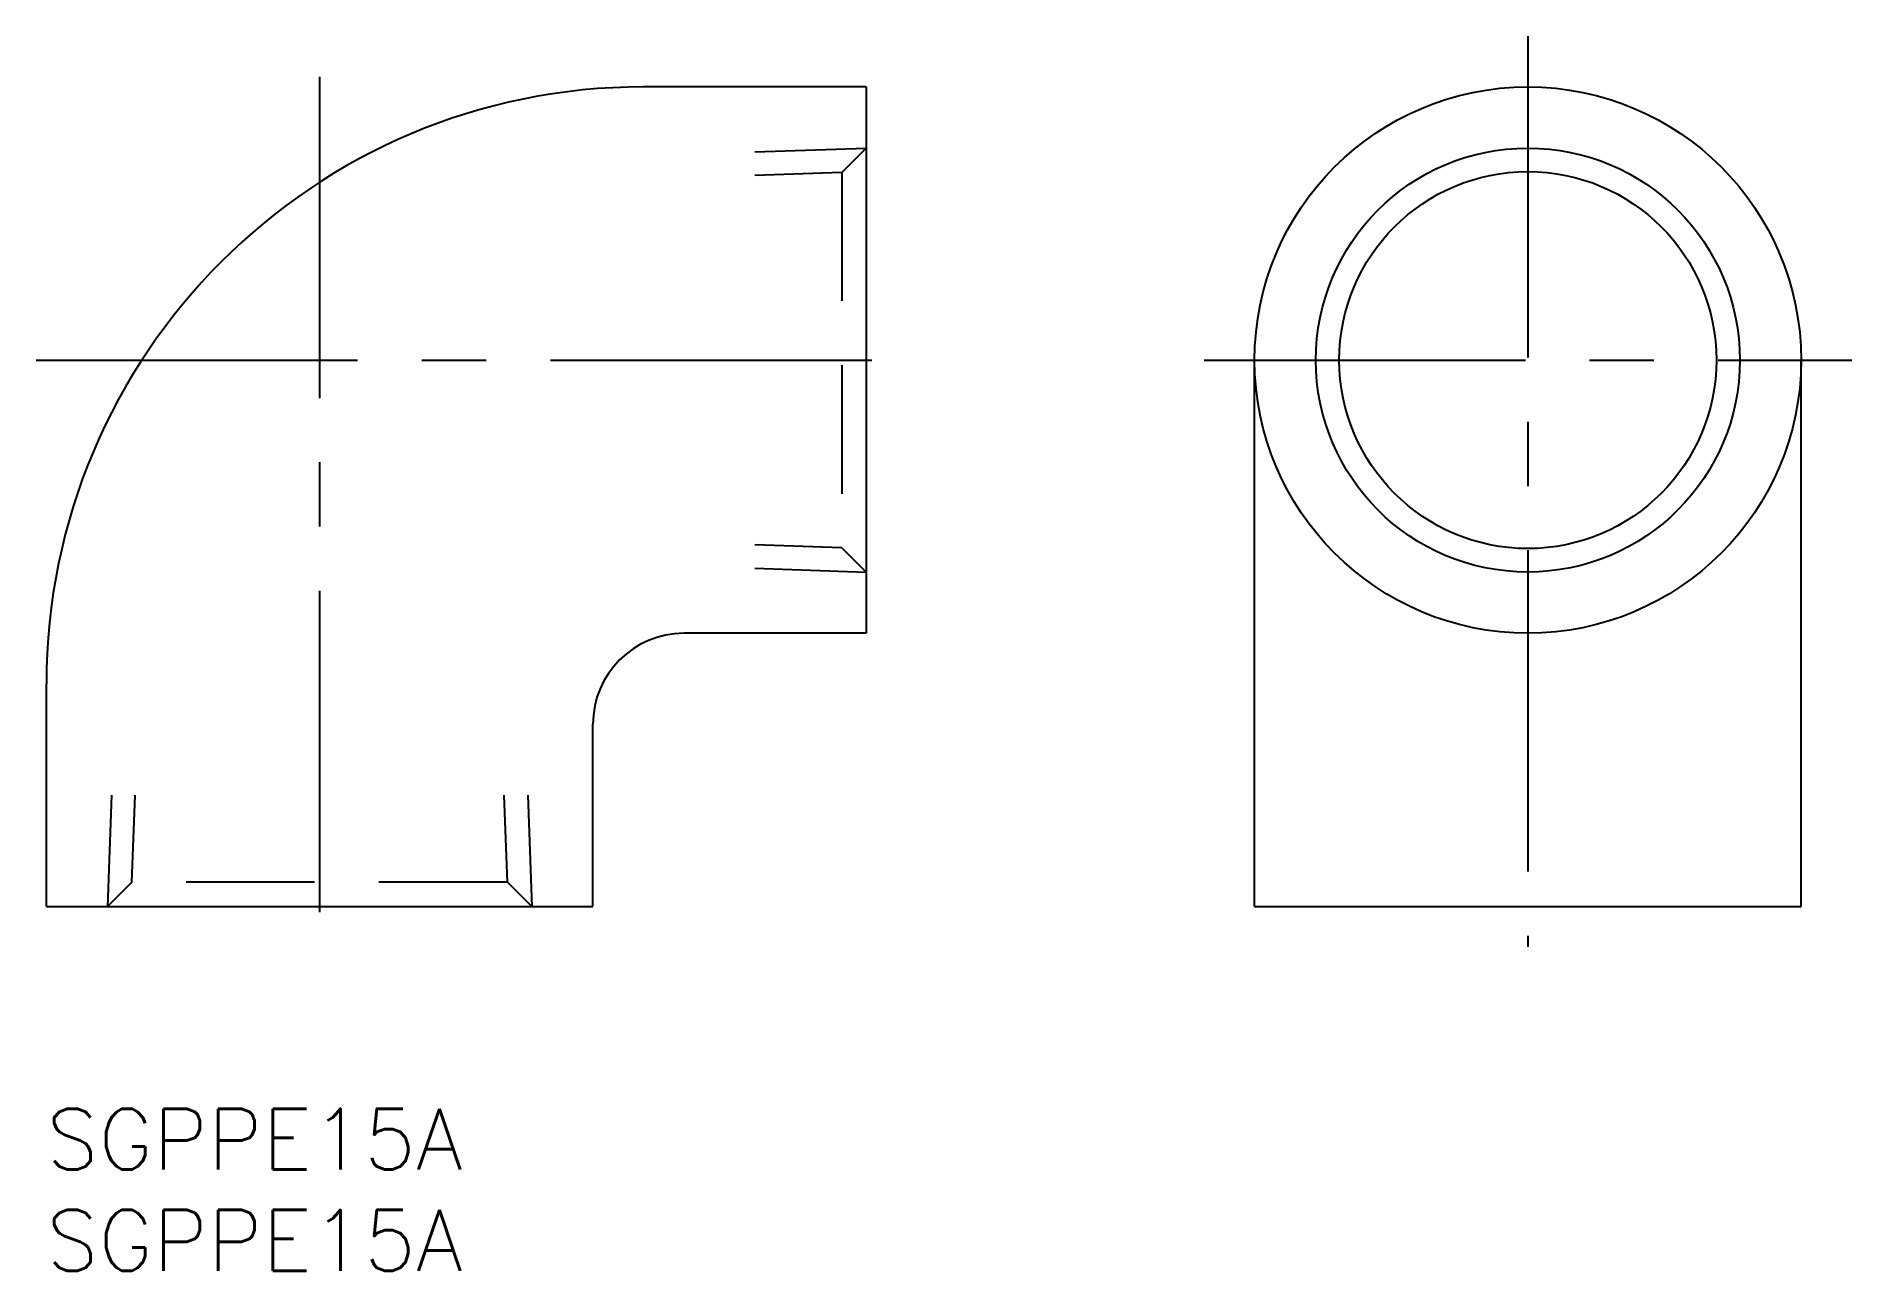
# Model space of a CAD drawing. Extents: x -0.5 to 89.2, y -8 to 53.
import ezdxf

# ---------------------------------------------------------------- set-up
doc = ezdxf.new("R2010")
doc.units = 0
doc.header["$LTSCALE"] = 0.5
doc.linetypes.add('CENTER', pattern=[50.8, 31.75, -6.35, 6.35, -6.35])
doc.linetypes.add('DASHED', pattern=[19.05, 12.7, -6.35])
for name, color, linetype in [('MSM_CENTER', 1, 'CENTER'), ('MSM_CONTINUOUS', 7, 'CONTINUOUS'), ('MSM_DASHED', 4, 'DASHED'), ('MSM_NARROW', 5, 'CONTINUOUS'), ('MSM_PART_NUMBER', 7, 'CONTINUOUS')]:
    doc.layers.add(name, color=color, linetype=linetype)
doc.styles.get("Standard").update_dxf_attribs({"font": 'txt.shx', "height": 3, "bigfont": 'bigfont.shx'})

# ---------------------------------------------------------------- blocks, each defined once
blk = doc.blocks.new('*U9')
at = {"layer": 'MSM_PART_NUMBER'}
blk.add_text('SGPPE15A', height=3, dxfattribs=at).set_placement((0, -3))
blk = doc.blocks.new('*U10')
at = {"layer": 'MSM_PART_NUMBER'}
blk.add_text('SGPPE15A', height=3, dxfattribs=at).set_placement((0, -8))

msp = doc.modelspace()

# ---------------------------------------------------------------- linework, layer by layer
at = {"layer": 'MSM_CENTER'}
for p, q in [((73.195, 53), (73.195, 8)), ((13.5, 51), (13.5, 8)), ((-0.5, 37), (42.5, 37)), ((57.195, 37), (89.195, 37))]:
    msp.add_line(p, q, dxfattribs=at)
at = {"layer": 'MSM_CONTINUOUS'}
for p, q in [((40.5, 50.5), (29.5, 50.5)), ((40.5, 50.5), (40.5, 23.5)), ((59.695, 10), (59.695, 37)), ((86.695, 10), (86.695, 37)), ((40.5, 23.5), (31.5, 23.5)), ((0, 10), (0, 21)), ((27, 10), (27, 19)), ((0, 10), (27, 10)), ((59.695, 10), (86.695, 10))]:
    msp.add_line(p, q, dxfattribs=at)
for radius in [13.5, 9.316]:
    msp.add_circle((73.195, 37), radius, dxfattribs=at)
for centre, radius in [((29.5, 21), 29.5), ((31.5, 19), 4.5)]:
    msp.add_arc(centre, radius, 90, 180, dxfattribs=at)
at = {"layer": 'MSM_DASHED'}
for p, q in [((35, 47.285), (40.5, 47.478)), ((39.296, 46.273), (40.5, 47.478)), ((39.296, 46.273), (35, 46.123)), ((39.296, 46.273), (39.296, 27.727)), ((39.296, 27.727), (35, 27.877)), ((39.296, 27.727), (40.5, 26.522)), ((35, 26.715), (40.5, 26.522)), ((3.215, 15.5), (3.022, 10)), ((4.227, 11.204), (4.377, 15.5)), ((22.773, 11.204), (22.623, 15.5)), ((23.785, 15.5), (23.977, 10)), ((4.227, 11.204), (3.022, 10)), ((22.773, 11.204), (4.227, 11.204)), ((22.773, 11.204), (23.977, 10))]:
    msp.add_line(p, q, dxfattribs=at)
at = {"layer": 'MSM_NARROW'}
msp.add_circle((73.195, 37), 10.477, dxfattribs=at)

# ---------------------------------------------------------------- block references
at = {"layer": 'MSM_CONTINUOUS'}
for name in ['*U9', '*U10']:
    msp.add_blockref(name, (0, 0), dxfattribs=at)

doc.saveas('drawing.dxf')
